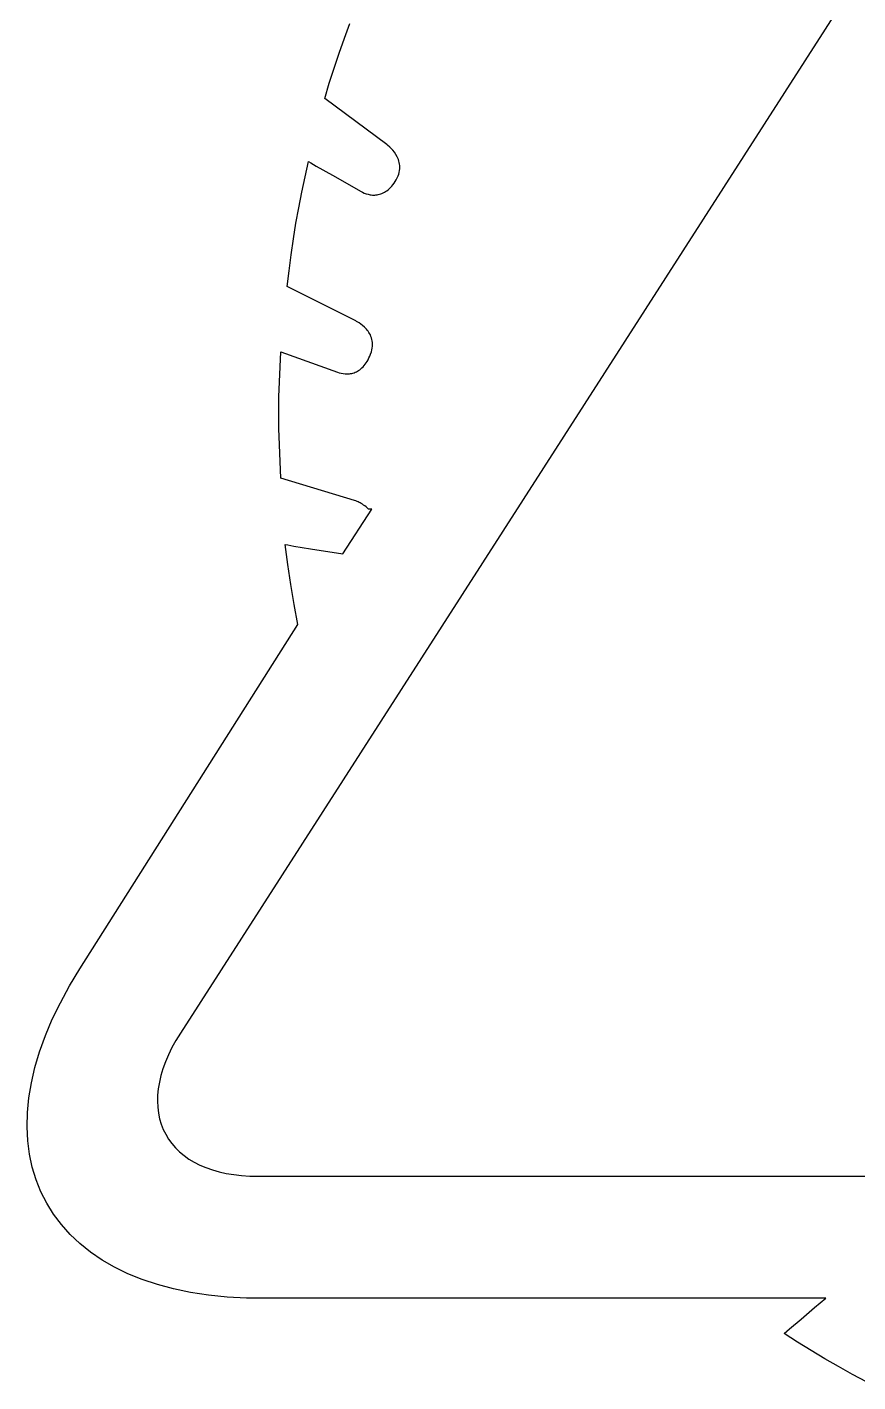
# Model space of a CAD drawing. Extents: x 101.3 to 159.9, y -98.9 to -67.7.
# Drawn here: x 149.375 to 152.049, y -78.692 to -74.334 of the extents above; entities that cross this region are included whole.
import ezdxf

# ---------------------------------------------------------------- set-up
doc = ezdxf.new("R2010")
doc.units = 0
doc.layers.add('BLACK', color=7, linetype='CONTINUOUS')

msp = doc.modelspace()

# ---------------------------------------------------------------- linework, layer by layer
at = {"layer": 'BLACK', "linetype": 'CONTINUOUS'}
for p, q in [((153.490546, -71.931879), (149.868666, -77.569357)), ((150.396641, -74.369688), (150.414363, -74.322125)), ((150.379564, -74.417574), (150.396641, -74.369688)), ((150.363213, -74.465781), (150.379564, -74.417574)), ((150.347667, -74.514312), (150.363213, -74.465781)), ((150.333009, -74.563164), (150.347667, -74.514312)), ((150.532504, -74.711066), (150.333009, -74.563164)), ((150.535386, -74.713263), (150.532504, -74.711066)), ((150.542662, -74.719611), (150.535386, -74.713263)), ((150.547305, -74.724229), (150.542662, -74.719611)), ((150.552275, -74.729748), (150.547305, -74.724229)), ((150.557316, -74.736124), (150.552275, -74.729748)), ((150.562171, -74.743312), (150.557316, -74.736124)), ((150.270135, -74.815274), (150.281415, -74.766098)), ((150.281415, -74.766098), (150.288657, -74.77066)), ((150.288657, -74.77066), (150.305814, -74.780663)), ((150.305814, -74.780663), (150.357945, -74.810383)), ((150.566582, -74.751265), (150.562171, -74.743312)), ((150.568541, -74.755514), (150.566582, -74.751265)), ((150.570293, -74.759938), (150.568541, -74.755514)), ((150.571805, -74.764531), (150.570293, -74.759938)), ((150.573046, -74.769287), (150.571805, -74.764531)), ((150.573984, -74.774201), (150.573046, -74.769287)), ((150.574585, -74.779266), (150.573984, -74.774201)), ((150.574819, -74.784477), (150.574585, -74.779266)), ((150.259541, -74.864772), (150.270135, -74.815274)), ((150.357945, -74.810383), (150.449955, -74.862407)), ((150.559874, -74.830469), (150.563461, -74.824572)), ((150.563461, -74.824572), (150.566701, -74.818497)), ((150.566701, -74.818497), (150.569348, -74.812527)), ((150.569348, -74.812527), (150.571435, -74.806671)), ((150.571435, -74.806671), (150.572993, -74.800931)), ((150.572993, -74.800931), (150.574055, -74.795316)), ((150.574055, -74.795316), (150.574653, -74.789829)), ((150.574653, -74.789829), (150.574819, -74.784477)), ((150.249673, -74.914592), (150.259541, -74.864772)), ((150.449955, -74.862407), (150.454781, -74.864967)), ((150.454781, -74.864967), (150.460193, -74.867412)), ((150.460193, -74.867412), (150.466128, -74.869624)), ((150.466128, -74.869624), (150.472527, -74.871489)), ((150.509358, -74.871544), (150.513304, -74.870354)), ((150.513304, -74.870354), (150.517268, -74.86889)), ((150.517268, -74.86889), (150.521242, -74.867135)), ((150.521242, -74.867135), (150.525219, -74.865076)), ((150.525219, -74.865076), (150.52919, -74.862699)), ((150.52919, -74.862699), (150.533149, -74.859988)), ((150.533149, -74.859988), (150.537088, -74.85693)), ((150.537088, -74.85693), (150.540999, -74.85351)), ((150.540999, -74.85351), (150.544875, -74.849713)), ((150.544875, -74.849713), (150.548708, -74.845525)), ((150.548708, -74.845525), (150.552491, -74.840931)), ((150.552491, -74.840931), (150.556215, -74.835918)), ((150.556215, -74.835918), (150.559874, -74.830469)), ((150.24057, -74.964735), (150.249673, -74.914592)), ((150.472527, -74.871489), (150.479329, -74.872891)), ((150.479329, -74.872891), (150.482862, -74.873382)), ((150.482862, -74.873382), (150.486473, -74.873713)), ((150.486473, -74.873713), (150.490155, -74.873871)), ((150.490155, -74.873871), (150.4939, -74.87384)), ((150.4939, -74.87384), (150.4977, -74.873606)), ((150.4977, -74.873606), (150.501548, -74.873155)), ((150.501548, -74.873155), (150.505437, -74.872473)), ((150.505437, -74.872473), (150.509358, -74.871544)), ((150.232273, -75.0152), (150.24057, -74.964735)), ((150.224823, -75.065988), (150.232273, -75.0152)), ((150.218259, -75.117098), (150.224823, -75.065988)), ((150.212623, -75.16853), (150.218259, -75.117098)), ((150.432756, -75.278597), (150.212623, -75.16853)), ((150.435954, -75.280216), (150.432756, -75.278597)), ((150.44415, -75.2851), (150.435954, -75.280216)), ((150.449467, -75.288779), (150.44415, -75.2851)), ((150.455248, -75.293289), (150.449467, -75.288779)), ((150.461231, -75.298636), (150.455248, -75.293289)), ((150.467152, -75.304824), (150.461231, -75.298636)), ((150.470009, -75.308235), (150.467152, -75.304824)), ((150.472752, -75.311859), (150.470009, -75.308235)), ((150.475349, -75.315695), (150.472752, -75.311859)), ((150.477767, -75.319744), (150.475349, -75.315695)), ((150.479973, -75.324008), (150.477767, -75.319744)), ((150.481935, -75.328487), (150.479973, -75.324008)), ((150.48362, -75.333181), (150.481935, -75.328487)), ((150.484995, -75.338091), (150.48362, -75.333181)), ((150.486028, -75.343218), (150.484995, -75.338091)), ((150.486685, -75.348562), (150.486028, -75.343218)), ((150.486934, -75.354124), (150.486685, -75.348562)), ((150.18946, -75.42682), (150.191986, -75.378344)), ((150.191986, -75.378344), (150.374284, -75.443697)), ((150.475481, -75.397897), (150.478262, -75.391776)), ((150.478262, -75.391776), (150.48091, -75.385224)), ((150.48091, -75.385224), (150.483193, -75.378563)), ((150.483193, -75.378563), (150.484904, -75.372123)), ((150.484904, -75.372123), (150.486076, -75.365904)), ((150.486076, -75.365904), (150.486742, -75.359904)), ((150.486742, -75.359904), (150.486934, -75.354124)), ((150.187256, -75.474651), (150.18946, -75.42682)), ((150.442336, -75.438188), (150.445955, -75.435682)), ((150.445955, -75.435682), (150.44953, -75.432871)), ((150.44953, -75.432871), (150.453051, -75.429743)), ((150.453051, -75.429743), (150.456511, -75.426284)), ((150.456511, -75.426284), (150.4599, -75.422483)), ((150.4599, -75.422483), (150.463211, -75.418327)), ((150.463211, -75.418327), (150.466432, -75.413802)), ((150.466432, -75.413802), (150.469557, -75.408898)), ((150.469557, -75.408898), (150.472576, -75.4036)), ((150.472576, -75.4036), (150.475481, -75.397897)), ((150.185698, -75.522483), (150.187256, -75.474651)), ((150.374284, -75.443697), (150.379713, -75.445534)), ((150.379713, -75.445534), (150.385637, -75.44711)), ((150.385637, -75.44711), (150.391984, -75.448322)), ((150.391984, -75.448322), (150.398683, -75.449071)), ((150.398683, -75.449071), (150.405665, -75.449256)), ((150.405665, -75.449256), (150.409239, -75.449105)), ((150.409239, -75.449105), (150.412858, -75.448776)), ((150.412858, -75.448776), (150.416512, -75.448255)), ((150.416512, -75.448255), (150.420192, -75.44753)), ((150.420192, -75.44753), (150.42389, -75.446588)), ((150.42389, -75.446588), (150.427597, -75.445417)), ((150.427597, -75.445417), (150.431304, -75.444004)), ((150.431304, -75.444004), (150.435002, -75.442337)), ((150.435002, -75.442337), (150.438682, -75.440402)), ((150.438682, -75.440402), (150.442336, -75.438188)), ((150.185261, -75.5466), (150.185698, -75.522483)), ((150.185107, -75.57096), (150.185261, -75.5466)), ((150.185261, -75.597899), (150.185107, -75.57096)), ((150.185698, -75.624597), (150.185261, -75.597899)), ((150.187256, -75.677588), (150.185698, -75.624597)), ((150.18946, -75.730579), (150.187256, -75.677588)), ((150.191986, -75.784214), (150.18946, -75.730579)), ((150.429317, -75.856445), (150.191986, -75.784214)), ((150.433401, -75.857842), (150.429317, -75.856445)), ((150.438023, -75.85971), (150.433401, -75.857842)), ((150.440838, -75.860971), (150.438023, -75.85971)), ((150.443935, -75.862464), (150.440838, -75.860971)), ((150.447274, -75.864199), (150.443935, -75.862464)), ((150.450815, -75.866186), (150.447274, -75.864199)), ((150.454516, -75.868435), (150.450815, -75.866186)), ((150.458339, -75.870956), (150.454516, -75.868435)), ((150.462242, -75.873759), (150.458339, -75.870956)), ((150.391482, -76.028424), (150.48435, -75.883961)), ((150.466185, -75.876854), (150.462242, -75.873759)), ((150.470129, -75.880251), (150.466185, -75.876854)), ((150.474032, -75.883961), (150.470129, -75.880251)), ((150.48435, -75.883961), (150.474032, -75.883961)), ((150.214128, -76.061959), (150.205744, -75.997467)), ((150.205744, -75.997467), (150.214995, -75.999502)), ((150.214995, -75.999502), (150.233315, -76.002787)), ((150.233315, -76.002787), (150.287005, -76.011655)), ((150.287005, -76.011655), (150.391482, -76.028424)), ((150.223802, -76.126451), (150.214128, -76.061959)), ((150.234766, -76.190943), (150.223802, -76.126451)), ((150.247019, -76.255436), (150.234766, -76.190943)), ((149.545345, -77.362982), (150.247019, -76.255436)), ((149.512065, -77.417798), (149.545345, -77.362982)), ((149.482498, -77.47192), (149.512065, -77.417798)), ((149.45661, -77.525275), (149.482498, -77.47192)), ((149.434364, -77.577794), (149.45661, -77.525275)), ((149.868666, -77.569357), (149.854313, -77.593073)), ((149.415726, -77.629406), (149.434364, -77.577794)), ((149.841557, -77.616478), (149.83038, -77.639543)), ((149.854313, -77.593073), (149.841557, -77.616478)), ((149.40066, -77.680041), (149.415726, -77.629406)), ((149.83038, -77.639543), (149.820766, -77.662239)), ((149.389132, -77.729628), (149.40066, -77.680041)), ((149.8127, -77.684536), (149.806163, -77.706407)), ((149.820766, -77.662239), (149.8127, -77.684536)), ((149.381105, -77.778096), (149.389132, -77.729628)), ((149.801141, -77.727822), (149.797616, -77.748752)), ((149.806163, -77.706407), (149.801141, -77.727822)), ((149.376544, -77.825375), (149.381105, -77.778096)), ((149.795573, -77.769168), (149.794995, -77.789041)), ((149.794995, -77.789041), (149.795865, -77.808342)), ((149.797616, -77.748752), (149.795573, -77.769168)), ((149.375414, -77.871395), (149.376544, -77.825375)), ((149.795865, -77.808342), (149.798167, -77.827042)), ((149.798167, -77.827042), (149.801885, -77.845113)), ((149.377681, -77.916084), (149.375414, -77.871395)), ((149.801885, -77.845113), (149.807003, -77.862525)), ((149.807003, -77.862525), (149.813503, -77.879249)), ((149.383308, -77.959373), (149.377681, -77.916084)), ((149.813503, -77.879249), (149.821371, -77.895256)), ((149.821371, -77.895256), (149.830588, -77.910518)), ((149.830588, -77.910518), (149.84114, -77.925005)), ((149.39226, -78.001191), (149.383308, -77.959373)), ((149.84114, -77.925005), (149.853009, -77.938688)), ((149.853009, -77.938688), (149.866179, -77.951539)), ((149.866179, -77.951539), (149.880635, -77.963528)), ((149.880635, -77.963528), (149.896358, -77.974627)), ((149.404503, -78.041466), (149.39226, -78.001191)), ((149.896358, -77.974627), (149.913334, -77.984806)), ((149.913334, -77.984806), (149.931545, -77.994037)), ((149.931545, -77.994037), (149.950976, -78.00229)), ((149.950976, -78.00229), (149.971609, -78.009537)), ((149.42, -78.08013), (149.404503, -78.041466)), ((149.971609, -78.009537), (149.993429, -78.015748)), ((149.993429, -78.015748), (150.016419, -78.020895)), ((150.016419, -78.020895), (150.040564, -78.024949)), ((150.040564, -78.024949), (150.065845, -78.02788)), ((150.065845, -78.02788), (150.092248, -78.02966)), ((150.092248, -78.02966), (150.119755, -78.03026)), ((150.119755, -78.03026), (157.442627, -78.03026)), ((149.438717, -78.117111), (149.42, -78.08013)), ((149.460619, -78.152338), (149.438717, -78.117111)), ((149.485669, -78.185741), (149.460619, -78.152338)), ((149.513833, -78.217251), (149.485669, -78.185741)), ((149.545075, -78.246795), (149.513833, -78.217251)), ((149.579361, -78.274303), (149.545075, -78.246795)), ((149.616655, -78.299706), (149.579361, -78.274303)), ((149.656921, -78.322932), (149.616655, -78.299706)), ((149.700125, -78.343911), (149.656921, -78.322932)), ((149.746231, -78.362572), (149.700125, -78.343911)), ((149.795204, -78.378845), (149.746231, -78.362572)), ((149.847008, -78.392659), (149.795204, -78.378845)), ((149.901609, -78.403944), (149.847008, -78.392659)), ((149.958971, -78.41263), (149.901609, -78.403944)), ((150.019059, -78.418644), (149.958971, -78.41263)), ((150.081837, -78.421919), (150.019059, -78.418644)), ((150.147271, -78.422381), (150.081837, -78.421919)), ((151.946173, -78.422381), (150.147271, -78.422381)), ((151.909734, -78.452692), (151.946173, -78.422381)), ((151.866202, -78.489453), (151.909734, -78.452692)), ((151.812028, -78.535887), (151.829119, -78.521054)), ((151.829119, -78.521054), (151.866202, -78.489453)), ((151.854902, -78.563794), (151.812028, -78.535887)), ((151.89834, -78.590813), (151.854902, -78.563794)), ((151.942262, -78.617027), (151.89834, -78.590813)), ((151.986587, -78.642515), (151.942262, -78.617027)), ((152.031235, -78.667358), (151.986587, -78.642515)), ((152.076124, -78.691637), (152.031235, -78.667358))]:
    msp.add_line(p, q, dxfattribs=at)

doc.saveas('drawing.dxf')
